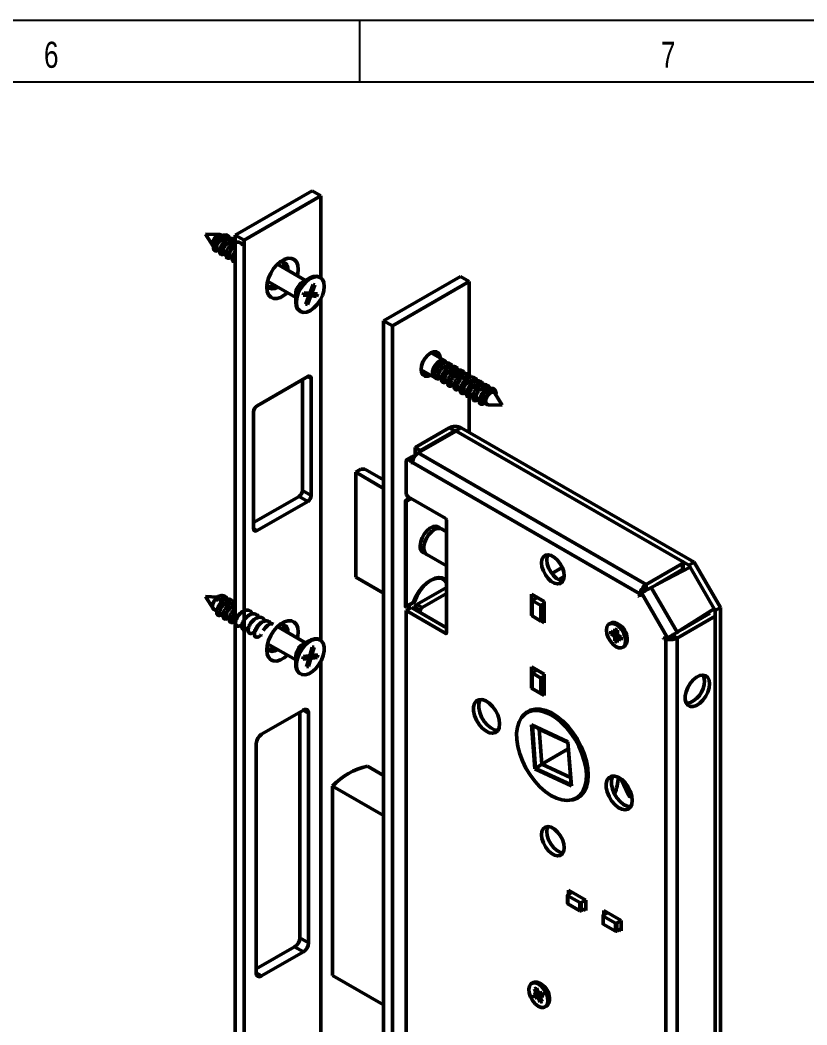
# Model space of a CAD drawing. Header units: millimetres. Extents: x 4 to 420, y 5 to 292.
# Drawn here: x 287.5 to 351.2, y 210.5 to 292 of the extents above; entities that cross this region are included whole.
import ezdxf

# ---------------------------------------------------------------- set-up
doc = ezdxf.new("R2010")
doc.units = ezdxf.units.MM
doc.styles.add('SLDTEXTSTYLE0', font='TXT', dxfattribs={"width": 0.75})

msp = doc.modelspace()

# ---------------------------------------------------------------- linework, layer by layer
at = {"color": 7, "linetype": 'Continuous', "lineweight": 25}
for p, q in [((15, 292), (415, 292)), ((315, 287), (315, 292)), ((20, 287), (410, 287))]:
    msp.add_line(p, q, dxfattribs=at)
at = {"color": 7, "linetype": 'Continuous', "lineweight": 50}
for p, q in [((311.1214, 278.1541), (304.8989, 274.5619)), ((311.8285, 277.7459), (311.1214, 278.1541)), ((311.8285, 277.7459), (305.606, 274.1537)), ((311.8285, 271.0859), (311.8285, 277.7459)), ((303.6364, 274.602), (302.4947, 274.6428)), ((302.4947, 274.6428), (303.101, 273.6745)), ((303.8296, 274.5188), (303.7307, 274.5759)), ((304.3364, 274.2262), (304.2649, 274.2675)), ((304.8349, 273.9384), (304.7741, 273.9735)), ((305.606, 274.1537), (304.8989, 274.5619)), ((304.8989, 274.5619), (304.8989, 196.174)), ((305.606, 274.1537), (305.606, 195.7658)), ((303.4505, 273.4444), (303.6485, 273.3301)), ((303.9594, 273.1506), (304.1527, 273.039)), ((304.4687, 272.8566), (304.6639, 272.7439)), ((310.592, 270.8921), (308.3109, 272.2089)), ((308.8573, 271.8934), (308.8587, 271.9486)), ((309.1402, 271.7302), (309.1415, 271.7854)), ((307.511, 270.8232), (309.792, 269.5064)), ((310.9162, 271.0793), (310.3576, 270.7567)), ((311.2179, 270.5456), (310.99, 269.9543)), ((311.3554, 270.5341), (311.2179, 270.5456)), ((311.7749, 271.1214), (311.7113, 271.1581)), ((316.9197, 267.6225), (323.1422, 271.2147)), ((317.6268, 267.2143), (323.8493, 270.8065)), ((323.1422, 271.2147), (323.8493, 270.8065)), ((323.8493, 270.8065), (323.8493, 263.2084)), ((309.792, 269.777), (309.792, 269.132)), ((310.4837, 269.8914), (310.405, 269.6872)), ((310.8251, 269.6449), (310.476, 269.8712)), ((310.8819, 269.858), (310.4837, 269.8914)), ((311.4762, 269.5973), (310.8938, 269.8785)), ((310.975, 269.9246), (311.1376, 269.8417)), ((311.1274, 269.9427), (311.3554, 270.5341)), ((311.5549, 269.8015), (311.1568, 269.8349)), ((311.3554, 270.5341), (311.2432, 270.5333)), ((311.4762, 269.5973), (311.5549, 269.8015)), ((310.405, 269.6872), (310.8032, 269.6538)), ((310.8325, 269.5459), (310.6046, 268.9546)), ((310.6046, 268.9546), (310.742, 268.943)), ((310.742, 268.943), (310.6509, 269.0747)), ((310.742, 268.943), (310.97, 269.5344)), ((311.0781, 269.6307), (311.4762, 269.5973)), ((311.8285, 241.6905), (311.8285, 269.3824)), ((310.1214, 268.4041), (310.185, 268.3673)), ((316.9197, 189.2345), (316.9197, 267.6225)), ((316.9197, 267.6225), (317.6268, 267.2143)), ((317.6268, 188.8263), (317.6268, 267.2143)), ((321.8451, 264.3958), (320.7605, 265.0219)), ((321.181, 264.7792), (321.2098, 264.928)), ((321.7948, 264.1477), (321.7237, 264.1887)), ((319.9606, 263.6362), (321.0452, 263.0101)), ((320.2665, 263.2941), (320.381, 263.3935)), ((322.309, 263.8508), (322.2361, 263.8929)), ((322.8184, 263.5568), (322.7452, 263.599)), ((323.3208, 263.2667), (323.2543, 263.3051)), ((306.6666, 260.7215), (310.7678, 263.0891)), ((310.3436, 253.8621), (310.3436, 262.8442)), ((311.0507, 253.4539), (311.0507, 262.9258)), ((321.4215, 263.0699), (321.6203, 262.9552)), ((321.9307, 262.776), (322.13, 262.661)), ((322.4398, 262.4821), (322.6355, 262.3691)), ((323.8301, 262.9727), (323.7635, 263.0112)), ((324.345, 262.6755), (324.2726, 262.7173)), ((324.8552, 262.381), (324.7817, 262.4234)), ((322.9489, 262.1882), (323.1401, 262.0778)), ((323.458, 261.8943), (323.6562, 261.7799)), ((323.9671, 261.6004), (324.1666, 261.4852)), ((325.3588, 262.0902), (325.2908, 262.1295)), ((325.8603, 261.8007), (325.7999, 261.8356)), ((326.5363, 260.7638), (325.9301, 261.7321)), ((326.0474, 261.7249), (326.0008, 261.6191)), ((323.8493, 261.4282), (323.8493, 258.5593)), ((324.4762, 261.3065), (324.6727, 261.1931)), ((324.9854, 261.0126), (325.3004, 260.8307)), ((325.3947, 260.8047), (326.5363, 260.7638)), ((306.3838, 260.2316), (306.3838, 250.7598)), ((322.2378, 258.9345), (319.4653, 257.3339)), ((322.8046, 258.6739), (319.7205, 256.8935)), ((322.662, 258.6896), (319.8895, 257.089)), ((322.662, 258.6896), (322.2378, 258.9345)), ((322.7752, 258.6896), (323.1994, 258.9345)), ((341.6691, 247.7823), (322.7752, 258.6896)), ((341.1429, 248.0874), (322.8046, 258.6739)), ((342.0933, 248.0273), (323.1994, 258.9345)), ((319.4653, 257.3339), (319.4653, 256.6551)), ((319.4653, 257.3339), (319.8895, 257.089)), ((338.2002, 246.2253), (319.7205, 256.8935)), ((319.8895, 257.089), (319.8895, 256.9911)), ((318.7588, 256.2729), (318.7588, 253.5783)), ((319.2245, 256.6094), (318.8002, 256.3645)), ((319.3245, 256.5995), (318.9002, 256.3545)), ((319.1265, 256.2239), (318.9002, 256.3545)), ((319.2916, 256.29), (319.2651, 256.2747)), ((319.2651, 256.2747), (319.2651, 255.9806)), ((319.2679, 255.9822), (319.2651, 255.9806)), ((319.2679, 255.979), (319.2651, 255.9806)), ((319.2679, 256.1096), (319.2679, 255.979)), ((337.6866, 245.4767), (319.2679, 256.1096)), ((319.4004, 256.5556), (319.3245, 256.5995)), ((314.6569, 255.3249), (315.0774, 255.5677)), ((314.6569, 255.3249), (316.9197, 254.0187)), ((314.6569, 246.8329), (314.6569, 255.3249)), ((315.397, 255.5838), (315.0774, 255.5677)), ((315.397, 255.5838), (316.9197, 254.7048)), ((311.0507, 253.4539), (310.3436, 253.8621)), ((306.3838, 251.2496), (310.0607, 253.3722)), ((306.6666, 250.5964), (310.7678, 252.964)), ((310.7678, 252.964), (310.0607, 253.3722)), ((318.6874, 244.4572), (318.6874, 252.9819)), ((318.6889, 252.9973), (318.7582, 252.9574)), ((318.744, 253.0798), (319.0417, 253.2517)), ((318.7582, 252.9574), (319.1548, 253.1864)), ((318.7582, 244.4653), (318.7582, 252.9574)), ((318.9002, 253.3333), (321.9549, 251.5699)), ((322.0115, 251.4719), (322.0115, 242.294)), ((320.9352, 250.849), (320.8394, 250.8856)), ((321.1408, 250.7303), (320.9352, 250.849)), ((321.0335, 250.9434), (321.0089, 250.9084)), ((321.0927, 250.8252), (321.1776, 250.9462)), ((321.2358, 250.8525), (321.1347, 250.7555)), ((322.0115, 250.5048), (321.6208, 250.7303)), ((319.8956, 249.2508), (319.9752, 249.1862)), ((319.9666, 249.09), (319.9461, 249.0453)), ((319.9752, 249.1862), (320.1809, 249.0675)), ((320.0193, 248.9253), (320.0814, 249.061)), ((320.1632, 249.0608), (320.1309, 248.9249)), ((320.4209, 248.6518), (322.0115, 247.7336)), ((338.2002, 246.2253), (341.1429, 247.9241)), ((341.1429, 247.4342), (341.1429, 247.9241)), ((341.2015, 247.5158), (341.2015, 248.0058)), ((342.0933, 248.0273), (341.6691, 247.7823)), ((341.753, 247.6369), (341.6691, 247.7823)), ((344.2146, 244.353), (342.0933, 248.0273)), ((331.403, 247.6027), (330.5524, 247.1116)), ((341.7616, 247.6414), (338.6012, 245.9928)), ((339.0663, 246.2354), (341.1429, 247.4342)), ((343.7131, 244.2613), (341.7616, 247.6414)), ((314.6569, 246.8329), (316.9197, 245.5267)), ((321.738, 246.6545), (321.4885, 246.7985)), ((321.8704, 246.5544), (322.0115, 246.473)), ((331.5564, 246.8748), (331.106, 246.6148)), ((322.0115, 245.9842), (319.6067, 244.5959)), ((322.0115, 245.4943), (320.0309, 244.351)), ((329.9311, 244.8587), (328.9128, 245.4465)), ((328.9128, 245.4465), (328.9128, 243.7154)), ((337.6866, 245.4767), (337.6081, 245.3135)), ((337.7172, 245.3765), (337.6081, 245.3135)), ((337.6081, 245.3135), (337.6599, 245.2575)), ((337.7995, 245.5477), (337.6599, 245.2575)), ((337.6866, 245.4767), (337.7576, 245.5177)), ((338.2238, 245.7926), (337.7995, 245.5477)), ((337.8217, 245.5588), (337.7995, 245.5477)), ((338.2459, 245.8037), (337.8217, 245.5588)), ((337.8217, 245.5588), (339.9394, 241.8908)), ((337.8796, 245.8864), (338.1339, 245.7407)), ((338.6012, 245.9928), (340.705, 242.3489)), ((303.4831, 245.212), (302.4947, 245.2473)), ((302.4947, 245.2473), (303.101, 244.2791)), ((303.3317, 245.1167), (303.2989, 245.0299)), ((303.2989, 245.0299), (303.4949, 244.9168)), ((303.4949, 244.9168), (303.3317, 245.1167)), ((304.0925, 244.9715), (304.0222, 245.0121)), ((304.6052, 244.6756), (304.5313, 244.7182)), ((318.6874, 244.5062), (318.7582, 244.4653)), ((318.744, 244.4245), (319.4054, 244.8063)), ((319.3524, 244.8084), (318.7582, 244.4653)), ((319.6067, 244.5959), (320.0309, 244.351)), ((329.3796, 245.1771), (328.9553, 244.9321)), ((328.9553, 244.9321), (329.6624, 244.5239)), ((328.9553, 244.9321), (328.9553, 243.6747)), ((329.3371, 245.2016), (329.3371, 245.1526)), ((329.9311, 244.679), (329.6624, 244.5239)), ((329.6624, 244.5239), (329.6624, 243.2664)), ((329.9311, 243.1276), (329.9311, 244.8587)), ((303.1707, 244.2105), (303.4035, 244.0761)), ((303.7167, 243.8953), (303.916, 243.7802)), ((319.1831, 244.3513), (318.7588, 244.1064)), ((318.7588, 244.1064), (318.7588, 207.3784)), ((321.9549, 242.2613), (318.7588, 244.1064)), ((322.0115, 242.7185), (319.1831, 244.3513)), ((319.4653, 244.3509), (319.8895, 244.106)), ((319.4653, 244.3509), (319.4653, 244.1884)), ((319.8895, 244.106), (319.8895, 243.9435)), ((328.9553, 243.7399), (328.9128, 243.7154)), ((328.9128, 243.7154), (328.9553, 243.6909)), ((328.9553, 243.6747), (329.6624, 243.2664)), ((340.705, 242.3489), (343.7131, 244.2613)), ((343.7915, 243.6632), (340.7074, 241.8828)), ((343.3661, 243.9075), (341.0873, 242.5919)), ((343.7904, 244.1081), (343.7049, 244.2561)), ((344.2146, 244.353), (343.7904, 244.1081)), ((343.7904, 192.5027), (343.7904, 244.1081)), ((343.7915, 192.949), (343.7915, 243.6632)), ((344.2146, 192.7477), (344.2146, 244.353)), ((304.226, 243.6012), (304.424, 243.4869)), ((304.735, 243.3074), (304.8989, 243.2128)), ((329.6624, 243.2664), (329.9311, 243.4216)), ((329.6765, 243.2746), (329.9311, 243.1276)), ((335.3208, 243.101), (335.2077, 243.0357)), ((336.0123, 242.9648), (335.8709, 243.0465)), ((310.592, 241.4966), (308.3109, 242.8134)), ((308.8573, 242.498), (308.8587, 242.5532)), ((309.1402, 242.3347), (309.1415, 242.3899)), ((335.3331, 242.2086), (335.3337, 242.45)), ((335.3331, 242.2086), (335.863, 242.3104)), ((335.5904, 242.0592), (335.3331, 242.2086)), ((335.3337, 242.45), (335.591, 242.3006)), ((335.6518, 241.6545), (336.0047, 242.0605)), ((335.6534, 242.3363), (335.6541, 242.633)), ((335.6541, 242.633), (335.8634, 242.5116)), ((335.8634, 242.5116), (335.8627, 242.2148)), ((335.9248, 242.1068), (336.1822, 241.9575)), ((339.9394, 241.8908), (340.3636, 242.1357)), ((340.2433, 241.7746), (340.2541, 242.1209)), ((340.3877, 242.1594), (340.39, 242.1608)), ((307.511, 241.4277), (309.792, 240.1109)), ((310.9162, 241.6838), (310.3576, 241.3613)), ((311.7749, 241.7259), (311.7113, 241.7626)), ((335.6518, 241.6545), (335.6525, 241.9513)), ((335.8611, 241.533), (335.6518, 241.6545)), ((335.8618, 241.8298), (335.8611, 241.533)), ((336.1816, 241.7161), (335.9243, 241.8655)), ((336.1822, 241.9575), (336.1816, 241.7161)), ((336.6486, 241.6993), (336.6486, 241.8626)), ((339.9174, 241.8762), (339.5983, 241.9002)), ((339.6209, 241.8273), (339.5983, 241.9002)), ((339.7301, 241.8903), (339.6209, 241.8273)), ((339.8023, 241.8137), (339.6209, 241.8273)), ((339.8712, 241.8534), (339.8023, 241.8137)), ((339.8023, 241.8137), (339.8023, 191.2366)), ((339.9174, 241.8762), (339.9394, 241.8908)), ((340.7074, 241.8828), (340.7074, 191.1685)), ((310.8615, 240.4325), (310.4345, 240.3798)), ((310.8326, 240.2227), (310.5648, 240.3959)), ((311.1321, 241.1334), (310.9642, 240.5435)), ((311.0644, 240.507), (310.9674, 240.5468)), ((310.9679, 240.5563), (311.1285, 240.4742)), ((311.1116, 240.5616), (311.2795, 241.1516)), ((311.2795, 241.1516), (311.1321, 241.1334)), ((311.5834, 240.5216), (311.1564, 240.4689)), ((311.5254, 240.3179), (311.1571, 240.469)), ((311.5254, 240.3179), (311.5834, 240.5216)), ((336.3076, 241.1304), (336.4207, 241.1957)), ((309.792, 240.3815), (309.792, 239.7366)), ((310.4345, 240.3798), (310.3766, 240.1762)), ((310.3766, 240.1762), (310.8036, 240.2288)), ((310.8483, 240.1361), (310.6805, 239.5461)), ((310.8279, 239.5643), (310.7247, 239.7016)), ((310.8279, 239.5643), (310.9957, 240.1543)), ((311.0984, 240.2652), (311.5254, 240.3179)), ((311.8285, 202.4965), (311.8285, 239.987)), ((310.1214, 239.0086), (310.185, 238.9718)), ((310.6805, 239.5461), (310.8279, 239.5643)), ((329.9311, 238.9551), (328.9128, 239.5429)), ((328.9128, 239.5429), (328.9128, 237.8118)), ((329.3584, 239.2857), (328.9553, 239.053)), ((328.9553, 239.053), (329.6624, 238.6448)), ((328.9553, 239.053), (328.9553, 237.7956)), ((329.3371, 239.298), (329.3371, 239.2735)), ((329.9311, 238.7999), (329.6624, 238.6448)), ((329.9311, 237.224), (329.9311, 238.9551)), ((329.6624, 238.6448), (329.6624, 237.3874)), ((328.9553, 237.8363), (328.9128, 237.8118)), ((328.9128, 237.8118), (329.9311, 237.224)), ((328.9553, 237.7956), (329.6624, 237.3874)), ((329.6624, 237.3874), (329.9311, 237.5425)), ((307.0202, 234.0778), (310.4143, 236.0372)), ((310.1315, 235.8739), (310.1315, 217.5832)), ((310.8386, 235.7922), (310.8386, 217.175)), ((328.9861, 236.0959), (328.5252, 235.8299)), ((328.8316, 236.0504), (328.7149, 235.9394)), ((328.8444, 236.0142), (328.8971, 236.072)), ((328.9138, 234.8387), (331.8611, 233.455)), ((329.189, 231.2764), (328.9138, 234.8387)), ((331.8416, 233.4351), (328.9739, 234.7814)), ((329.5301, 234.4902), (328.9739, 234.7814)), ((328.9739, 234.7814), (329.2416, 231.3154)), ((331.8439, 233.4039), (329.5301, 234.4902)), ((329.5301, 234.4902), (329.7483, 231.6651)), ((306.5959, 233.3429), (306.5959, 214.7258)), ((331.8415, 233.4354), (332.1095, 229.9652)), ((331.8611, 233.455), (332.1363, 229.8927)), ((331.8831, 232.8975), (329.7483, 231.6651)), ((315.6067, 231.5046), (316.9197, 230.7466)), ((329.7483, 231.6651), (329.2416, 231.3154)), ((329.7483, 231.6651), (332.0622, 230.5788)), ((332.1363, 229.8927), (329.189, 231.2764)), ((316.9197, 227.481), (312.7783, 229.8718)), ((312.7783, 229.8718), (312.7783, 214.5208)), ((336.7886, 229.1189), (336.1841, 230.438)), ((332.5249, 228.9015), (332.9858, 229.1676)), ((332.7146, 229.011), (332.869, 229.0566)), ((332.9205, 229.1024), (332.8441, 229.0858)), ((337.0582, 228.9279), (336.8594, 229.0373)), ((331.831, 221.0241), (331.831, 220.3709)), ((331.8544, 221.0568), (332.2151, 221.265)), ((332.8302, 220.4281), (331.8544, 220.9914)), ((331.8544, 220.9914), (331.8544, 220.3382)), ((333.3054, 220.6355), (331.8912, 221.4519)), ((331.8912, 221.4519), (331.8912, 221.078)), ((332.8302, 219.7749), (331.8544, 220.3382)), ((332.8302, 220.4281), (332.8302, 219.7749)), ((333.304, 220.6363), (332.9434, 220.4281)), ((332.9434, 220.4281), (332.9434, 219.7749)), ((333.3054, 219.8026), (333.3054, 220.6355)), ((333.3054, 219.9839), (332.9434, 219.7749)), ((333.1484, 219.8933), (333.3054, 219.8026)), ((334.7018, 219.3668), (334.7018, 218.7136)), ((334.7253, 219.3995), (335.0859, 219.6076)), ((335.7011, 218.7708), (334.7253, 219.3341)), ((334.7253, 219.3341), (334.7253, 218.6809)), ((336.1762, 218.9782), (334.762, 219.7946)), ((334.762, 219.7946), (334.762, 219.4207)), ((335.7011, 218.1176), (334.7253, 218.6809)), ((335.7011, 218.7708), (335.7011, 218.1176)), ((336.1748, 218.979), (335.8142, 218.7708)), ((335.8142, 218.7708), (335.8142, 218.1176)), ((336.1762, 218.1453), (336.1762, 218.9782)), ((310.8386, 217.175), (310.1315, 217.5832)), ((336.1762, 218.3266), (335.8142, 218.1176)), ((336.0193, 218.236), (336.1762, 218.1453)), ((306.5959, 215.0523), (309.7072, 216.8484)), ((310.4143, 216.4402), (309.7072, 216.8484)), ((307.0202, 214.4808), (310.4143, 216.4402)), ((316.9197, 212.13), (312.7783, 214.5208)), ((329.0276, 213.9417), (328.9144, 213.8764)), ((329.141, 213.9845), (329.0276, 213.9417)), ((329.7191, 213.8056), (329.5777, 213.8872)), ((329.0545, 212.9855), (329.2675, 213.0293)), ((329.172, 212.7176), (329.0545, 212.9855)), ((329.1397, 213.4489), (329.3129, 213.4846)), ((329.2841, 213.1196), (329.1397, 213.4489)), ((329.1397, 213.4489), (329.3326, 213.4398)), ((329.172, 212.7176), (329.8071, 213.0153)), ((329.385, 212.7614), (329.172, 212.7176)), ((329.3129, 213.4846), (329.4573, 213.1552)), ((329.6159, 212.363), (329.4715, 212.6923)), ((329.5438, 213.0861), (329.7568, 213.1299)), ((329.6447, 212.728), (329.7891, 212.3987)), ((329.8743, 212.8621), (329.6613, 212.8183)), ((329.7568, 213.1299), (329.8743, 212.8621)), ((330.3553, 212.5401), (330.3553, 212.7034)), ((329.6159, 212.363), (329.7244, 212.5462)), ((329.7891, 212.3987), (329.6159, 212.363)), ((330.0143, 211.9711), (330.1275, 212.0364))]:
    msp.add_line(p, q, dxfattribs=at)
at = {"color": 8, "linetype": 'Continuous', "lineweight": 50}
for p, q in [((311.0507, 262.9258), (310.7678, 263.0891)), ((322.662, 258.5916), (322.662, 258.6896)), ((322.7752, 258.6569), (322.7752, 258.6896)), ((319.3009, 256.3246), (319.1265, 256.2239)), ((306.6666, 250.5964), (306.3838, 250.7597)), ((322.0115, 246.3792), (322.002, 246.3847)), ((338.2002, 245.8173), (338.2002, 246.2253)), ((319.4054, 244.8063), (319.3608, 244.832)), ((319.4566, 244.8736), (319.3906, 244.9117)), ((318.744, 244.4245), (318.6874, 244.4572)), ((322.0115, 242.294), (321.9549, 242.2613)), ((340.3522, 242.0878), (340.7074, 241.8828)), ((310.8596, 240.4182), (311.0984, 240.2652)), ((310.8386, 235.7922), (310.4142, 236.0371)), ((329.2416, 231.3154), (332.1092, 229.9691)), ((336.7886, 229.1189), (336.9909, 229.2357)), ((336.8594, 229.0373), (337.0197, 229.1298)), ((307.0202, 214.4808), (306.5959, 214.7257))]:
    msp.add_line(p, q, dxfattribs=at)
at = {"color": 7, "linetype": 'Continuous', "lineweight": 50, "flags": 128}
for points in [[(303.7307, 274.5759), (303.6533, 274.6007), (303.5076, 274.5763), (303.3533, 274.478), (303.2139, 274.3207), (303.1104, 274.1284), (303.0588, 273.9305), (303.0668, 273.7569), (303.101, 273.6745)], [(304.4787, 274.2739), (304.3789, 274.4584), (304.1887, 274.572), (303.9503, 274.5711), (303.6947, 274.4602), (303.4546, 274.2581), (303.267, 274.0019), (303.1531, 273.7324), (303.1263, 273.4952), (303.1863, 273.3319), (303.3185, 273.2694), (303.4968, 273.3214), (303.6879, 273.4813), (303.6879, 273.4813)], [(309.99, 271.7854), (309.953, 272.1157), (309.8442, 272.3842), (309.6699, 272.5752), (309.4403, 272.6776), (309.1686, 272.6854), (308.8707, 272.5982), (308.5638, 272.4211), (308.2659, 272.1643), (307.9942, 271.8428), (307.7645, 271.4752), (307.5902, 271.083), (307.4814, 270.6889), (307.4444, 270.3158), (307.4814, 269.9854), (307.5902, 269.7169), (307.7645, 269.526), (307.9942, 269.4236), (308.2659, 269.4158), (308.5638, 269.503), (308.8707, 269.6801), (309.1236, 269.8923)], [(308.8587, 271.9486), (308.821, 272.2157), (308.7346, 272.3871)], [(309.9235, 271.278), (309.953, 271.4123), (309.99, 271.7854)], [(307.4661, 270.5982), (307.5285, 270.429), (307.671, 270.27), (307.8687, 270.202), (308.1042, 270.2312), (308.3403, 270.3445)], [(311.7113, 271.1581), (311.7085, 271.1597), (311.475, 271.2303), (311.2035, 271.2021), (310.9123, 271.0771), (310.6215, 270.8637), (310.3507, 270.5766), (310.1185, 270.2353), (309.9407, 269.863), (309.8293, 269.4851), (309.792, 269.1274), (309.8314, 268.8143), (309.9447, 268.567), (310.1214, 268.4041)], [(311.9556, 269.6624), (312.067, 270.0403), (312.1043, 270.398), (312.0649, 270.7111), (311.9516, 270.9584), (311.7721, 271.1229), (311.5387, 271.1935), (311.2671, 271.1653), (310.976, 271.0403), (310.6851, 270.827), (310.4144, 270.5399), (310.1822, 270.1985), (310.0043, 269.8262), (309.893, 269.4484), (309.8557, 269.0907), (309.895, 268.7775), (310.0083, 268.5303), (310.1878, 268.3657), (310.4213, 268.2952), (310.6929, 268.3233), (310.984, 268.4484), (311.2748, 268.6617), (311.5456, 268.9488), (311.7778, 269.2901), (311.9556, 269.6624)], [(311.1568, 269.8349), (311.1423, 269.8388), (311.1306, 269.8477), (311.1197, 269.8688), (311.1171, 269.8986), (311.1204, 269.92), (311.1274, 269.9427)], [(310.8032, 269.6538), (310.8177, 269.6499), (310.8294, 269.641), (310.8403, 269.6198), (310.8428, 269.5901), (310.8396, 269.5686), (310.8325, 269.5459)], [(320.7381, 265.0093), (320.4977, 264.8266), (320.2809, 264.5738), (320.1088, 264.2758), (319.9983, 263.9616), (319.9602, 263.6621), (319.9983, 263.4065), (320.1088, 263.2199), (320.2809, 263.1205), (320.4977, 263.1181), (320.7156, 263.2003)], [(321.5155, 264.586), (321.4778, 264.8157), (321.3673, 265.0023), (321.1952, 265.1017), (320.9784, 265.1041), (320.7381, 265.0093)], [(321.1281, 265.1134), (321.195, 264.979), (321.2327, 264.7493)], [(321.1481, 262.9755), (321.091, 262.9891), (320.9556, 263.0931), (320.8863, 263.2794), (320.8924, 263.5229), (320.9733, 263.7908), (321.1179, 264.0467), (321.3066, 264.2563), (321.5141, 264.3911), (321.7123, 264.4329), (321.8744, 264.3762), (321.9785, 264.2285), (321.9894, 264.1953)], [(321.1025, 263.276), (321.061, 263.3703), (321.0559, 263.5623), (321.1216, 263.7798), (321.2461, 263.9833), (321.4068, 264.1359), (321.5744, 264.2098), (321.7186, 264.1915)], [(320.4328, 263.3636), (320.2149, 263.2814), (320.0652, 263.2721)], [(325.1008, 260.9459), (324.967, 260.8586), (324.8008, 260.8464), (324.6915, 260.9462), (324.6603, 261.1387), (324.7183, 261.3927), (324.8594, 261.6621), (325.0685, 261.9045), (325.3182, 262.0783), (325.5711, 262.1526), (325.7971, 262.1131), (325.9627, 261.9634), (326.0474, 261.7249), (326.0474, 261.7249)], [(325.3947, 260.8047), (325.3118, 260.8246), (325.2209, 260.9164), (325.1847, 261.0689), (325.2087, 261.2591), (325.2893, 261.4578), (325.4142, 261.6349), (325.5644, 261.7634), (325.7171, 261.8238), (325.8489, 261.8068), (325.9301, 261.7321)], [(319.2651, 256.2747), (319.2583, 256.2519), (319.2476, 256.233), (319.2333, 256.2186), (319.216, 256.2091), (319.196, 256.2049), (319.174, 256.206), (319.1506, 256.2124), (319.1265, 256.2239)], [(321.4625, 250.7827), (321.3601, 250.8799), (321.1623, 250.9478), (320.9269, 250.9186), (320.6746, 250.7948), (320.4281, 250.5875), (320.209, 250.315), (320.037, 250.0016), (319.9272, 249.675), (319.8895, 249.3645)], [(321.6208, 250.7303), (321.5464, 250.7637), (321.3266, 250.7816), (321.0797, 250.7025), (320.8276, 250.5336), (320.5927, 250.2898), (320.3958, 249.9928), (320.2544, 249.6689), (320.1812, 249.3471), (320.1825, 249.0558), (320.2584, 248.821), (320.402, 248.6634), (320.4209, 248.6518)], [(321.1347, 250.7555), (321.1416, 250.7407), (321.1479, 250.7262)], [(320.1879, 249.0634), (320.1796, 249.0624), (320.1632, 249.0608)], [(331.5574, 246.9247), (331.5202, 247.2452), (331.4115, 247.5828), (331.2402, 247.9101), (331.0201, 248.2005), (330.769, 248.4305), (330.5074, 248.5816), (330.2563, 248.6414), (330.0362, 248.6051), (329.8649, 248.4757), (329.7562, 248.2636), (329.719, 247.986), (329.7562, 247.6655), (329.8649, 247.3279), (330.0362, 247.0006), (330.2563, 246.7102), (330.5074, 246.4802), (330.769, 246.3291), (331.0201, 246.2693), (331.2402, 246.3056), (331.4115, 246.435), (331.5202, 246.6471), (331.5574, 246.9247)], [(330.236, 248.642), (330.1805, 248.5085), (330.1432, 248.2309), (330.1805, 247.9104), (330.2891, 247.5728), (330.4605, 247.2456), (330.6806, 246.9551), (330.9316, 246.7251), (331.1933, 246.5741), (331.4443, 246.5143), (331.4647, 246.5136)], [(322.0115, 246.5587), (321.9362, 246.6292), (321.6911, 246.7618), (321.4001, 246.7995), (321.0772, 246.7407), (320.7381, 246.5882), (320.3989, 246.3491), (320.076, 246.0352), (319.7851, 245.6614), (319.5399, 245.2458), (319.3524, 244.8084)], [(322.0195, 246.3531), (321.8298, 246.5907), (321.5712, 246.723), (321.26, 246.7415), (320.9158, 246.6451), (320.5603, 246.44), (320.2161, 246.1389), (319.9049, 245.761), (319.6463, 245.3302), (319.4566, 244.8736)], [(303.2987, 245.03), (303.1704, 244.8566), (303.0847, 244.6587), (303.0547, 244.4663), (303.085, 244.3089), (303.1707, 244.2105)], [(307.9858, 243.0011), (307.926, 243.0266), (307.7397, 243.0257), (307.5327, 242.9279), (307.3328, 242.7464), (307.1671, 242.5057)], [(309.99, 242.3899), (309.953, 242.7203), (309.8442, 242.9888), (309.6699, 243.1797), (309.4403, 243.2821), (309.1686, 243.2899), (308.8707, 243.2027), (308.5638, 243.0256), (308.2659, 242.7688), (307.9942, 242.4473), (307.7645, 242.0798), (307.5902, 241.6876), (307.4814, 241.2934), (307.4444, 240.9204), (307.4814, 240.59), (307.5902, 240.3215), (307.7645, 240.1305), (307.9942, 240.0281), (308.2659, 240.0203), (308.5638, 240.1075), (308.8707, 240.2846), (309.1236, 240.4968)], [(308.8587, 242.5532), (308.821, 242.8202), (308.7346, 242.9917)], [(335.7555, 241.1861), (335.996, 241.0905), (336.2131, 241.092), (336.3857, 241.1906), (336.4967, 241.3765), (336.5355, 241.6316), (336.498, 241.9309), (336.3881, 242.245), (336.2165, 242.5434), (336, 242.7966), (335.7597, 242.98), (335.5193, 243.0756), (335.3022, 243.0741), (335.1296, 242.9755), (335.0185, 242.7896), (334.9798, 242.5345), (335.0172, 242.2352), (335.1271, 241.921), (335.2988, 241.6227), (335.5153, 241.3695), (335.7555, 241.1861)], [(336.4207, 241.1957), (336.4988, 241.2559), (336.6099, 241.4418), (336.6486, 241.6969), (336.6112, 241.9962), (336.5013, 242.3104), (336.3297, 242.6087), (336.1131, 242.8619), (335.8729, 243.0453), (335.6324, 243.1409), (335.4153, 243.1394), (335.3208, 243.101)], [(309.9235, 241.8825), (309.953, 242.0168), (309.99, 242.3899)], [(309.9336, 240.2198), (309.8628, 239.85), (309.8681, 239.5142), (309.9492, 239.2353), (310.1006, 239.0323), (310.3119, 238.919), (310.5687, 238.9031), (310.8535, 238.9858), (311.1469, 239.1613), (311.429, 239.4178), (311.6805, 239.7378), (311.8842, 240.0993), (312.0263, 240.4779), (312.0971, 240.8477), (312.0918, 241.1835), (312.0107, 241.4624), (311.8594, 241.6655), (311.6481, 241.7788), (311.3913, 241.7946), (311.1065, 241.7119), (310.813, 241.5364), (310.5309, 241.2799), (310.2795, 240.96), (310.0757, 240.5984), (309.9336, 240.2198)], [(311.7113, 241.7626), (311.5845, 241.8155), (311.3277, 241.8313), (311.0428, 241.7487), (310.7494, 241.5731), (310.4673, 241.3166), (310.2158, 240.9967), (310.0121, 240.6351), (309.87, 240.2565)], [(307.4661, 241.2028), (307.5285, 241.0336), (307.671, 240.8745), (307.8687, 240.8065), (308.1042, 240.8358), (308.3403, 240.949)], [(309.8313, 240.6431), (309.792, 240.3848), (309.792, 240.3815)], [(311.1564, 240.4689), (311.1405, 240.4694), (311.127, 240.4752), (311.1127, 240.4923), (311.1063, 240.519), (311.107, 240.5393), (311.1116, 240.5616)], [(309.87, 240.2565), (309.7992, 239.8867), (309.8045, 239.551), (309.8856, 239.272), (310.0369, 239.069), (310.1214, 239.0086)], [(310.8036, 240.2288), (310.8195, 240.2283), (310.833, 240.2226), (310.8473, 240.2055), (310.8537, 240.1787), (310.853, 240.1584), (310.8483, 240.1361)], [(343.3389, 238.176), (343.3022, 238.4633), (343.1947, 238.6868), (343.0246, 238.8301), (342.8044, 238.8824), (342.5503, 238.8401), (342.2814, 238.706), (342.0174, 238.4903), (341.778, 238.2089), (341.581, 237.8827), (341.4409, 237.5358), (341.3682, 237.194), (341.3682, 236.8827), (341.4409, 236.6249), (341.581, 236.4398), (341.778, 236.341), (342.0174, 236.336), (342.2814, 236.425), (342.5503, 236.6016), (342.8044, 236.8525), (343.0246, 237.1591), (343.1947, 237.4989), (343.3022, 237.8464), (343.3389, 238.176)], [(342.9146, 238.4209), (342.8779, 238.7082), (342.8038, 238.8825)], [(326.3248, 234.921), (326.2855, 235.2742), (326.1704, 235.6466), (325.9881, 236.0106), (325.7522, 236.3391), (325.48, 236.608), (325.1918, 236.7971), (324.909, 236.8925), (324.6525, 236.8871), (324.4414, 236.7813), (324.2913, 236.5829), (324.2134, 236.3067), (324.2134, 235.9732), (324.2913, 235.607), (324.4414, 235.2354), (324.6525, 234.8858), (324.909, 234.5843), (325.1918, 234.3532), (325.48, 234.2096), (325.7522, 234.1642), (325.9881, 234.2203), (326.1704, 234.3738), (326.2855, 234.6133), (326.3248, 234.921)], [(324.757, 236.9019), (324.7156, 236.8279), (324.6377, 236.5517), (324.6377, 236.2181), (324.7156, 235.8519), (324.8657, 235.4803), (325.0768, 235.1307), (325.3332, 234.8292), (325.6161, 234.5981), (325.9042, 234.4545), (326.1764, 234.4091), (326.1956, 234.4098)], [(333.3527, 230.8093), (333.3055, 231.3594), (333.1863, 231.9355), (332.9982, 232.5227), (332.7461, 233.1059), (332.4364, 233.6699), (332.0772, 234.2001), (331.6778, 234.6828), (331.2485, 235.1055), (330.8005, 235.4573), (330.3454, 235.729), (329.8949, 235.9135), (329.4608, 236.0062), (329.0542, 236.0046), (328.6857, 235.9087), (328.3649, 235.7211), (328.1, 235.4466), (327.8979, 235.0923), (327.7638, 234.6674), (327.7013, 234.1828), (327.7119, 233.6512), (327.7953, 233.0863), (327.9495, 232.5027), (328.1703, 231.9156), (328.4522, 231.3402), (328.7877, 230.7913), (329.1682, 230.2831), (329.5839, 229.829), (330.0239, 229.4405), (330.477, 229.1278), (330.9312, 228.8989), (331.375, 228.7598), (331.7967, 228.7141), (332.1855, 228.763), (332.5313, 228.9052), (332.8252, 229.1371), (333.0594, 229.4525), (333.228, 229.8434), (333.3267, 230.2996), (333.3527, 230.8093)], [(333.509, 230.7737), (333.4719, 231.3269), (333.3613, 231.9088), (333.1802, 232.5042), (332.9333, 233.0976), (332.6269, 233.6738), (332.269, 234.2179), (331.8689, 234.7156), (331.4369, 235.1542), (330.9842, 235.5222), (330.5226, 235.8102), (330.0639, 236.0107), (329.6202, 236.1184), (329.2028, 236.1307), (328.8225, 236.0471), (328.4893, 235.8699), (328.2118, 235.6036), (328.1053, 235.4537)], [(331.9892, 228.726), (332.269, 228.7612), (332.6269, 228.892), (332.9333, 229.1145), (333.1802, 229.4229), (333.3613, 229.8092), (333.4719, 230.2634), (333.509, 230.7737)], [(337.0729, 228.7163), (337.0335, 229.0695), (336.9184, 229.4419), (336.7362, 229.8059), (336.5002, 230.1344), (336.228, 230.4033), (335.9398, 230.5924), (335.657, 230.6878), (335.4005, 230.6824), (335.1894, 230.5766), (335.0394, 230.3782), (334.9614, 230.102), (334.9614, 229.7685), (335.0394, 229.4023), (335.1894, 229.0307), (335.4005, 228.6811), (335.657, 228.3796), (335.9398, 228.1485), (336.228, 228.0049), (336.5002, 227.9595), (336.7362, 228.0156), (336.9184, 228.1691), (337.0335, 228.4086), (337.0729, 228.7163)], [(335.505, 230.6972), (335.4636, 230.6232), (335.3857, 230.347), (335.3857, 230.0134), (335.4636, 229.6472), (335.6137, 229.2756), (335.8248, 228.926), (336.0813, 228.6245), (336.3641, 228.3934), (336.6523, 228.2498), (336.9244, 228.2044), (336.9437, 228.2051)], [(331.5574, 224.8781), (331.5202, 225.1986), (331.4115, 225.5362), (331.2402, 225.8635), (331.0201, 226.1539), (330.769, 226.3839), (330.5074, 226.535), (330.2563, 226.5948), (330.0362, 226.5585), (329.8649, 226.4291), (329.7562, 226.217), (329.719, 225.9394), (329.7562, 225.6189), (329.8649, 225.2813), (330.0362, 224.954), (330.2563, 224.6636), (330.5074, 224.4336), (330.769, 224.2825), (331.0201, 224.2227), (331.2402, 224.259), (331.4115, 224.3884), (331.5202, 224.6005), (331.5574, 224.8781)], [(330.236, 226.5954), (330.1805, 226.4619), (330.1432, 226.1843), (330.1805, 225.8638), (330.2891, 225.5262), (330.4605, 225.199), (330.6806, 224.9085), (330.9316, 224.6785), (331.1933, 224.5275), (331.4443, 224.4677), (331.4647, 224.467)], [(329.0279, 213.9192), (328.8503, 213.8295), (328.7328, 213.6512), (328.687, 213.4017), (328.7172, 213.1054), (328.8206, 212.7913), (328.987, 212.4902), (329.2001, 212.2316), (329.4391, 212.0406), (329.6806, 211.9362), (329.9009, 211.9284), (330.0785, 212.018), (330.1959, 212.1963), (330.2418, 212.4458), (330.2116, 212.7421), (330.1082, 213.0562), (329.9418, 213.3573), (329.7286, 213.616), (329.4896, 213.8069), (329.2482, 213.9114), (329.0279, 213.9192)], [(330.1275, 212.0364), (330.1916, 212.0833), (330.3091, 212.2616), (330.3549, 212.5112), (330.3247, 212.8075), (330.2213, 213.1215), (330.0549, 213.4226), (329.8418, 213.6813), (329.6028, 213.8722), (329.3613, 213.9767), (329.141, 213.9845)]]:
    msp.add_lwpolyline(points, dxfattribs=at)
at = {"color": 7, "linetype": 'Continuous', "lineweight": 50}
for centre, radius, start, end in [((308.6425, 271.8783), 0.5076, 349.454443, 108.275753), ((310.9989, 269.7334), 1.2077, 122.0744, 177.931046), ((307.6305, 271.0718), 0.7074, 264.968247, 307.118157), ((310.8628, 269.9882), 0.1317, 278.354278, 345.054832), ((311.0972, 269.5005), 0.1317, 98.352271, 165.056838), ((310.8783, 262.9538), 0.1747, 350.785991, 129.203061), ((306.9979, 260.2037), 0.6147, 122.6056, 177.394462), ((322.7186, 258.0065), 1.0452, 62.609696, 117.390324), ((322.7186, 258.5804), 0.123, 62.610151, 117.389904), ((320.2505, 256.0649), 0.9836, 122.605564, 177.394455), ((318.845, 256.2869), 0.0873, 50.7958, 189.214212), ((319.2659, 256.5177), 0.1006, 54.381585, 114.306665), ((309.7295, 253.8901), 0.6147, 302.605432, 357.394541), ((310.4366, 253.4819), 0.6147, 302.605432, 357.394541), ((319.0658, 253.5923), 0.3074, 182.605622, 237.394378), ((318.8103, 252.9763), 0.1229, 122.605737, 177.394262), ((321.8887, 251.4663), 0.1229, 2.604381, 57.395619), ((306.5562, 250.7318), 0.1747, 170.78598, 309.20336), ((320.789, 250.6035), 0.376, 36.130348, 54.200417), ((320.4033, 249.2734), 0.5218, 169.949998, 258.180009), ((320.1157, 249.4389), 0.3795, 246.864038, 264.823126), ((341.112, 248.0058), 0.0873, 290.783066, 69.21677), ((341.1014, 247.5258), 0.1006, 294.374097, 354.305126), ((338.6893, 245.4415), 0.9239, 121.961165, 151.212716), ((319.3381, 244.9107), 0.1242, 302.790041, 342.60354), ((319.7723, 244.337), 0.3074, 122.605487, 177.394513), ((318.7219, 244.4516), 0.0349, 170.785418, 309.20383), ((320.1966, 244.0921), 0.3074, 122.605487, 177.394513), ((308.6425, 242.4828), 0.5076, 349.454797, 108.275369), ((335.2903, 241.8133), 1.3592, 2.080557, 57.914102), ((321.977, 242.2884), 0.0349, 230.796642, 9.214109), ((336.0321, 242.2415), 0.4778, 202.422116, 217.398757), ((335.6662, 242.2415), 0.0956, 97.644213, 141.830055), ((335.4832, 241.9246), 0.4778, 22.422147, 37.399006), ((311.0089, 240.3319), 1.218, 122.32065, 165.197029), ((335.8491, 241.9246), 0.0956, 277.644213, 321.830055), ((340.2716, 242.7028), 0.9286, 268.252418, 297.985103), ((307.6305, 241.6764), 0.7075, 264.971424, 307.115111), ((310.8194, 240.5745), 0.1481, 286.526272, 347.897844), ((311.1405, 240.1232), 0.1481, 106.525355, 167.898761), ((341.0603, 238.3805), 1.8548, 282.75394, 1.248562), ((310.5799, 235.8341), 0.262, 350.785884, 129.203403), ((307.517, 233.301), 0.9221, 122.605437, 177.394543), ((316.859, 226.0692), 5.5778, 102.974253, 137.02037), ((332.18, 230.7132), 3.7577, 336.831131, 358.188005), ((336.9529, 229.19), 0.1791, 203.386189, 238.524366), ((331.8668, 221.0241), 0.0349, 110.783428, 249.216572), ((331.871, 220.3749), 0.0402, 185.695634, 245.624791), ((332.8868, 220.5373), 0.123, 242.609737, 297.390109), ((332.8868, 219.8841), 0.123, 242.609737, 297.390109), ((334.7377, 219.3668), 0.0349, 110.783914, 249.216548), ((334.7419, 218.7176), 0.0402, 185.695104, 245.625321), ((335.7576, 218.88), 0.123, 242.609859, 297.389833), ((309.2103, 217.6251), 0.9221, 302.605416, 357.394653), ((335.7576, 218.2268), 0.123, 242.609859, 297.389833), ((309.9174, 217.2169), 0.9221, 302.605416, 357.394653), ((306.8546, 214.6838), 0.262, 170.785711, 309.203353), ((328.9971, 212.654), 1.3592, 2.080346, 57.914318), ((329.4602, 213.0406), 0.193, 155.830182, 183.344956), ((329.6351, 212.9858), 0.336, 221.900088, 240.862293), ((329.2937, 212.8618), 0.336, 41.899255, 60.863137), ((329.4686, 212.807), 0.193, 335.829541, 3.345322)]:
    msp.add_arc(centre, radius, start, end, dxfattribs=at)
for centre, major_axis, ratio, start_param, end_param in [((317.9453, 256.5291), (2.8571, 0.2376), 0.6252699, 4.188744, 4.2937766), ((328.9704, 234.8714), (-0.0642, 0.0929), 0.5773235, 1.5240093, 2.3094074), ((331.9177, 233.4876), (0.0761, 0.0526), 0.080392, 2.3518075, 3.1372056), ((329.2455, 231.309), (0.0761, 0.0526), 0.080392, 1.5664093, 2.3518075), ((332.1929, 229.9253), (-0.0642, 0.0929), 0.5773235, 0.7386111, 1.5240093)]:
    msp.add_ellipse(centre, major_axis=major_axis, ratio=ratio, start_param=start_param, end_param=end_param, dxfattribs=at)
for points, knots in [([(303.4542, 273.4516), (303.4461, 273.4534), (303.409, 273.4621), (303.3953, 273.5143), (303.3868, 273.5963), (303.3954, 273.671), (303.4257, 273.7629), (303.4507, 273.8208), (303.4954, 273.9084), (303.5652, 274.0084), (303.6646, 274.1135), (303.775, 274.2061), (303.8773, 274.2617), (303.9973, 274.3033), (304.0884, 274.3173), (304.1761, 274.3036), (304.2265, 274.2874), (304.2499, 274.2753), (304.2648, 274.2675)], [0, 0, 0, 0, 0.0333483, 0.1535571, 0.1604882, 0.275045, 0.3350574, 0.3574752, 0.3958193, 0.5166585, 0.5613041, 0.6380602, 0.7582302, 0.7644843, 0.8797049, 0.9396899, 0.9613636, 1, 1, 1, 1]), ([(304.8989, 274.141), (304.8525, 274.1873), (304.7526, 274.287), (304.5233, 274.3054), (304.2633, 274.2192), (304.011, 274.0311), (303.8037, 273.7762), (303.6668, 273.4983), (303.6187, 273.2425), (303.6608, 273.0525), (303.7812, 272.96), (303.9554, 272.9894), (304.1077, 273.0782), (304.1804, 273.1763), (304.1946, 273.1954)], [0, 0, 0, 0, 0.0778828, 0.1675772, 0.2578123, 0.3480138, 0.4377133, 0.5281766, 0.6181097, 0.7079136, 0.7984354, 0.8881961, 0.9782022, 1, 1, 1, 1]), ([(303.9637, 273.1573), (303.9451, 273.168), (303.9244, 273.1799), (303.9015, 273.2351), (303.8915, 273.3176), (303.918, 273.4248), (303.9477, 273.4989), (303.9736, 273.5571), (304.0415, 273.6733), (304.17, 273.8253), (304.287, 273.9103), (304.3467, 273.9435), (304.3477, 273.9441), (304.3516, 273.9462), (304.4104, 273.9779), (304.5307, 274.0194), (304.6771, 274.0253), (304.7452, 273.9805), (304.7691, 273.9648)], [0, 0, 0, 0, 0.0891593, 0.0992131, 0.2097632, 0.3304045, 0.3346175, 0.3661621, 0.4521314, 0.5723391, 0.693717, 0.6937936, 0.6943564, 0.6958836, 0.7016011, 0.8143584, 0.9349174, 1, 1, 1, 1]), ([(305.4916, 273.6802), (305.4832, 273.7148), (305.4539, 273.8359), (305.3139, 273.959), (305.0951, 274.0182), (304.8352, 273.9562), (304.5784, 273.7899), (304.3572, 273.5477), (304.2012, 273.2714), (304.1313, 273.0055), (304.1517, 272.7966), (304.255, 272.6784), (304.4198, 272.6772), (304.5856, 272.7604), (304.6777, 272.8731), (304.7087, 272.9109)], [0, 0, 0, 0, 0.0336261, 0.1175574, 0.2012255, 0.2856106, 0.3693443, 0.4531639, 0.53751, 0.6211375, 0.7051982, 0.7893475, 0.8729606, 0.9572634, 1, 1, 1, 1]), ([(304.4715, 272.8622), (304.4657, 272.8632), (304.4302, 272.8697), (304.4147, 272.9218), (304.405, 273.0024), (304.4153, 273.1007), (304.4701, 273.2467), (304.5441, 273.3644), (304.6322, 273.4766), (304.7448, 273.5891), (304.8519, 273.6427), (304.8989, 273.6662)], [0, 0, 0, 0, 0.0321092, 0.198808, 0.2280874, 0.3673356, 0.5337677, 0.6454614, 0.7021548, 0.8693396, 1, 1, 1, 1]), ([(304.8989, 273.2701), (304.8463, 273.1954), (304.7324, 273.0333), (304.6504, 272.772), (304.6466, 272.5439), (304.7347, 272.4118), (304.8322, 272.363), (304.8964, 272.3925), (304.8989, 272.3936)], [0, 0, 0, 0, 0.1742422, 0.3780547, 0.5836334, 0.7877334, 0.9918677, 1, 1, 1, 1]), ([(321.6584, 263.1189), (321.617, 263.072), (321.5137, 262.955), (321.3403, 262.8823), (321.1847, 262.9045), (321.095, 263.0405), (321.0895, 263.2629), (321.176, 263.5334), (321.3449, 263.8072), (321.5745, 264.0392), (321.8348, 264.1879), (322.0908, 264.2305), (322.2987, 264.1499), (322.423, 264.0255), (322.4436, 263.9173), (322.4472, 263.8984)], [0, 0, 0, 0, 0.0561086, 0.1400057, 0.224114, 0.3086215, 0.3924448, 0.4768219, 0.5610805, 0.644923, 0.7294891, 0.8135105, 0.8974645, 0.982061, 1, 1, 1, 1]), ([(321.8221, 264.1633), (321.8134, 264.1706), (321.786, 264.1939), (321.746, 264.1925), (321.7186, 264.1915)], [0, 0, 0, 0, 0.3155937, 1, 1, 1, 1]), ([(321.4226, 263.0722), (321.4206, 263.0724), (321.3861, 263.0756), (321.3587, 263.1545), (321.3609, 263.298), (321.4321, 263.4834), (321.5599, 263.6691), (321.7299, 263.8257), (321.9158, 263.922), (322.0846, 263.9421), (322.1946, 263.93), (322.2324, 263.8932), (322.2347, 263.891)], [0, 0, 0, 0, 0.0076758, 0.1350854, 0.2614217, 0.3886259, 0.5156466, 0.6420134, 0.7695147, 0.8809425, 0.9927348, 1, 1, 1, 1]), ([(322.1531, 262.8048), (322.1007, 262.7524), (321.9846, 262.6362), (321.8077, 262.5829), (321.6649, 262.6341), (321.5946, 262.7935), (321.6115, 263.0312), (321.7185, 263.3073), (321.905, 263.5746), (322.1449, 263.7897), (322.4075, 263.9153), (322.6542, 263.9269), (322.8566, 263.829), (322.9268, 263.6829), (322.9614, 263.6109)], [0, 0, 0, 0, 0.0698153, 0.1546813, 0.2392, 0.3244514, 0.4090967, 0.4937469, 0.5789967, 0.6635128, 0.748386, 0.8334734, 0.9179538, 1, 1, 1, 1]), ([(321.9317, 262.7783), (321.9297, 262.7785), (321.8952, 262.7817), (321.8678, 262.8606), (321.87, 263.0041), (321.9412, 263.1895), (322.0691, 263.3752), (322.239, 263.5317), (322.4249, 263.6281), (322.5937, 263.6482), (322.7037, 263.6361), (322.7415, 263.5993), (322.7438, 263.5971)], [0, 0, 0, 0, 0.0076758, 0.1350854, 0.2614217, 0.3886259, 0.5156466, 0.6420134, 0.7695147, 0.8809425, 0.9927348, 1, 1, 1, 1]), ([(322.6711, 262.518), (322.6646, 262.5089), (322.6002, 262.4197), (322.4543, 262.3309), (322.2782, 262.288), (322.1495, 262.3705), (322.0991, 262.5511), (322.1387, 262.8018), (322.2661, 263.0806), (322.4682, 263.3391), (322.7168, 263.5351), (322.9791, 263.6356), (323.2166, 263.6178), (323.3921, 263.5051), (323.4432, 263.3662), (323.465, 263.3069)], [0, 0, 0, 0, 0.0095429, 0.0937528, 0.1785006, 0.2625242, 0.3469741, 0.431528, 0.5155356, 0.6002316, 0.6845173, 0.7686007, 0.853389, 0.9374927, 1, 1, 1, 1]), ([(322.4408, 262.4844), (322.4388, 262.4846), (322.4043, 262.4878), (322.377, 262.5667), (322.3792, 262.7102), (322.4504, 262.8956), (322.5782, 263.0813), (322.7481, 263.2378), (322.9341, 263.3342), (323.1028, 263.3543), (323.2128, 263.3421), (323.2506, 263.3054), (323.2529, 263.3032)], [0, 0, 0, 0, 0.0076758, 0.1350854, 0.2614219, 0.388626, 0.5156465, 0.6420135, 0.7695145, 0.8809426, 0.9927348, 1, 1, 1, 1]), ([(323.1882, 262.2409), (323.1638, 262.2098), (323.0798, 262.1024), (322.9179, 262.0157), (322.7503, 262.0036), (322.639, 262.1117), (322.609, 262.3131), (322.6709, 262.5742), (322.8181, 262.8524), (323.0339, 263.1), (323.2893, 263.2748), (323.5497, 263.349), (323.775, 263.3019), (323.9252, 263.1802), (323.9602, 263.053), (323.9718, 263.0106)], [0, 0, 0, 0, 0.034171, 0.1178045, 0.2021479, 0.286006, 0.3697343, 0.454137, 0.5378321, 0.621747, 0.7060495, 0.7896736, 0.8738576, 0.9579095, 1, 1, 1, 1]), ([(322.9499, 262.1905), (322.948, 262.1907), (322.9134, 262.1939), (322.8861, 262.2728), (322.8883, 262.4163), (322.9595, 262.6017), (323.0873, 262.7874), (323.2573, 262.9439), (323.4432, 263.0403), (323.6119, 263.0604), (323.722, 263.0482), (323.7598, 263.0115), (323.7621, 263.0093)], [0, 0, 0, 0, 0.0076758, 0.1350854, 0.2614217, 0.3886259, 0.5156465, 0.6420135, 0.7695145, 0.8809426, 0.9927348, 1, 1, 1, 1]), ([(323.696, 261.9451), (323.6565, 261.8996), (323.5554, 261.7831), (323.3831, 261.7081), (323.2257, 261.7259), (323.1333, 261.8585), (323.1246, 262.0784), (323.208, 262.3478), (323.3742, 262.6224), (323.6022, 262.8566), (323.862, 263.0088), (324.1187, 263.0554), (324.329, 262.9791), (324.4564, 262.8546), (324.4785, 262.7436), (324.4829, 262.7215)], [0, 0, 0, 0, 0.05370113, 0.13750827, 0.22160732, 0.30600483, 0.38975969, 0.47412936, 0.55826037, 0.64205573, 0.72657775, 0.8104922, 0.89442046, 0.97893629, 1, 1, 1, 1]), ([(323.459, 261.8966), (323.4571, 261.8968), (323.4225, 261.9), (323.3952, 261.9789), (323.3974, 262.1224), (323.4686, 262.3078), (323.5964, 262.4935), (323.7664, 262.65), (323.9523, 262.7464), (324.1211, 262.7665), (324.2311, 262.7543), (324.2689, 262.7176), (324.2712, 262.7154)], [0, 0, 0, 0, 0.0076758, 0.1350854, 0.2614217, 0.388626, 0.5156465, 0.6420134, 0.7695146, 0.8809425, 0.9927348, 1, 1, 1, 1]), ([(324.1916, 261.6322), (324.1408, 261.5804), (324.0266, 261.4639), (323.8501, 261.4077), (323.7053, 261.4547), (323.6322, 261.6107), (323.6458, 261.8464), (323.7498, 262.1218), (323.9339, 262.3902), (324.1723, 262.6079), (324.4348, 262.7371), (324.6827, 262.7529), (324.889, 262.6576), (324.9622, 262.5109), (324.9988, 262.4374)], [0, 0, 0, 0, 0.0678017, 0.1525507, 0.2370337, 0.3222406, 0.4067901, 0.4914258, 0.5765939, 0.661036, 0.7459157, 0.8308847, 0.9153122, 1, 1, 1, 1]), ([(323.9681, 261.6027), (323.9662, 261.6029), (323.9316, 261.6061), (323.9043, 261.685), (323.9065, 261.8285), (323.9777, 262.0139), (324.1055, 262.1996), (324.2755, 262.3561), (324.4614, 262.4525), (324.6302, 262.4726), (324.7402, 262.4604), (324.778, 262.4237), (324.7803, 262.4215)], [0, 0, 0, 0, 0.0076758, 0.1350854, 0.2614217, 0.3886259, 0.5156465, 0.6420134, 0.7695146, 0.8809425, 0.9927348, 1, 1, 1, 1]), ([(324.7058, 261.3383), (324.7021, 261.333), (324.6407, 261.2472), (324.4974, 261.1591), (324.3203, 261.1115), (324.1892, 261.1902), (324.136, 261.3676), (324.1722, 261.6167), (324.2966, 261.8952), (324.4966, 262.1552), (324.7441, 262.3541), (325.0065, 262.4584), (325.2455, 262.4448), (325.4249, 262.3339), (325.4786, 262.1936), (325.5021, 262.1323)], [0, 0, 0, 0, 0.0055336, 0.0898889, 0.174704, 0.2588134, 0.3434294, 0.4280139, 0.5121278, 0.596958, 0.681291, 0.7655029, 0.8503881, 0.9345597, 1, 1, 1, 1]), ([(324.4773, 261.3088), (324.4753, 261.309), (324.4408, 261.3122), (324.4134, 261.3911), (324.4156, 261.5345), (324.4868, 261.72), (324.6146, 261.9057), (324.7846, 262.0622), (324.9705, 262.1586), (325.1393, 262.1787), (325.2493, 262.1665), (325.2871, 262.1298), (325.2894, 262.1275)], [0, 0, 0, 0, 0.00767569, 0.13508535, 0.26142172, 0.38862588, 0.51564646, 0.64201343, 0.76951452, 0.88094246, 0.9927347, 1, 1, 1, 1]), ([(324.9864, 261.0149), (324.9844, 261.0151), (324.9499, 261.0183), (324.9225, 261.0971), (324.9247, 261.2406), (324.9959, 261.4261), (325.1238, 261.6118), (325.2937, 261.7683), (325.4796, 261.8647), (325.6484, 261.8848), (325.7584, 261.8726), (325.7962, 261.8359), (325.7985, 261.8336)], [0, 0, 0, 0, 0.0076758, 0.1350854, 0.2614217, 0.388626, 0.5156465, 0.6420134, 0.7695146, 0.8809425, 0.9927348, 1, 1, 1, 1]), ([(304.2307, 245.0134), (304.2233, 245.0454), (304.1957, 245.164), (304.0592, 245.2877), (303.842, 245.3501), (303.5813, 245.2956), (303.4148, 245.1763), (303.3317, 245.1167)], [0, 0, 0, 0, 0.0842797, 0.3125064, 0.5424244, 0.7716567, 1, 1, 1, 1]), ([(337.8796, 245.8864), (337.8548, 245.8524), (337.8053, 245.7845), (337.7491, 245.6782), (337.7068, 245.5732), (337.6933, 245.5089), (337.6866, 245.4767)], [0, 0, 0, 0, 0.2500001, 0.5000016, 0.7499996, 1, 1, 1, 1]), ([(337.8217, 245.5588), (337.871, 245.5859), (337.9696, 245.6402), (338.1818, 245.7587), (338.4071, 245.8847), (338.5365, 245.9567), (338.6012, 245.9928)], [0, 0, 0, 0, 0.24999998, 0.50000018, 0.75000022, 1, 1, 1, 1]), ([(304.7446, 244.728), (304.7429, 244.7379), (304.7262, 244.8376), (304.6112, 244.9607), (304.4092, 245.054), (304.1555, 245.0223), (303.8949, 244.8829), (303.6599, 244.6583), (303.4845, 244.3859), (303.3892, 244.113), (303.3852, 243.8847), (303.4683, 243.7382), (303.6179, 243.7046), (303.7935, 243.7703), (303.9025, 243.8872), (303.9485, 243.9366)], [0, 0, 0, 0, 0.0093492, 0.0935507, 0.1784256, 0.2625869, 0.3469782, 0.4317486, 0.5158409, 0.6005036, 0.6850192, 0.7691353, 0.8539796, 0.9382616, 1, 1, 1, 1]), ([(303.4949, 244.9168), (303.4958, 244.9175), (303.5041, 244.9238), (303.5606, 244.9653), (303.6582, 245.0193), (303.7709, 245.0508), (303.8858, 245.0589), (303.9726, 245.0527), (304.0159, 245.0128), (304.02, 245.0091)], [0, 0, 0, 0, 0.0056125, 0.0471629, 0.32085857, 0.52735274, 0.64443116, 0.96630595, 1, 1, 1, 1]), ([(303.7216, 243.9033), (303.7053, 243.9113), (303.6796, 243.9238), (303.6598, 243.9782), (303.653, 244.0396), (303.6628, 244.1131), (303.6768, 244.1673), (303.706, 244.2541), (303.7737, 244.3852), (303.9123, 244.5544), (304.0309, 244.6468), (304.1492, 244.7145), (304.271, 244.7604), (304.4219, 244.7722), (304.4972, 244.7277), (304.527, 244.71)], [0, 0, 0, 0, 0.0751186, 0.1176191, 0.1966448, 0.2572317, 0.2957612, 0.3173943, 0.4447027, 0.5590851, 0.679749, 0.694275, 0.8011078, 0.9212603, 1, 1, 1, 1]), ([(304.8989, 244.7287), (304.8422, 244.7333), (304.7072, 244.7444), (304.4645, 244.6294), (304.2217, 244.425), (304.0292, 244.1593), (303.9129, 243.8829), (303.8872, 243.6394), (303.9502, 243.4703), (304.0858, 243.4082), (304.2675, 243.4538), (304.3912, 243.5715), (304.4511, 243.6284)], [0, 0, 0, 0, 0.0750613, 0.1790112, 0.282444, 0.3856402, 0.4896979, 0.5929099, 0.6963156, 0.8002851, 0.9033893, 1, 1, 1, 1]), ([(304.2273, 243.604), (304.2248, 243.6043), (304.192, 243.6082), (304.1677, 243.6742), (304.1632, 243.7548), (304.1704, 243.8041), (304.173, 243.8175), (304.1737, 243.8215), (304.1844, 243.8749), (304.2249, 243.9908), (304.3079, 244.1206), (304.3763, 244.2028), (304.4179, 244.2472), (304.4585, 244.2847), (304.5407, 244.3533), (304.652, 244.4231), (304.7707, 244.4587), (304.8295, 244.4657), (304.864, 244.4689), (304.8842, 244.4632), (304.8989, 244.4591)], [0, 0, 0, 0, 0.0111267, 0.1460522, 0.2460232, 0.2723115, 0.2794967, 0.2815985, 0.2827069, 0.4191777, 0.5533046, 0.5777139, 0.6216316, 0.6676705, 0.6819158, 0.8250829, 0.9195605, 0.9472035, 0.9617053, 1, 1, 1, 1]), ([(304.8989, 244.2545), (304.8631, 244.2298), (304.7438, 244.1473), (304.5794, 243.9295), (304.4418, 243.6553), (304.3946, 243.398), (304.436, 243.2093), (304.5574, 243.1167), (304.7317, 243.1463), (304.8834, 243.2357), (304.9564, 243.3338), (304.9703, 243.3525)], [0, 0, 0, 0, 0.0558202, 0.1862868, 0.3170616, 0.4469138, 0.5777862, 0.7081398, 0.8380844, 0.9691427, 1, 1, 1, 1]), ([(304.7366, 243.3104), (304.7316, 243.312), (304.7166, 243.3171), (304.6876, 243.3559), (304.6651, 243.4395), (304.6932, 243.5969), (304.771, 243.7681), (304.8597, 243.8726), (304.8989, 243.9187)], [0, 0, 0, 0, 0.04141261, 0.12360642, 0.35207046, 0.56757716, 0.80905082, 1, 1, 1, 1]), ([(306.2669, 243.8371), (306.2584, 243.872), (306.2289, 243.9931), (306.0891, 244.1161), (305.8694, 244.1753), (305.6099, 244.1125), (305.3533, 243.9459), (305.1316, 243.7042), (304.9766, 243.4271), (304.9067, 243.1615), (304.9269, 242.9532), (305.0314, 242.8348), (305.1955, 242.8343), (305.3615, 242.9178), (305.4534, 243.0301), (305.4842, 243.0677)], [0, 0, 0, 0, 0.0339376, 0.117552, 0.2017262, 0.2857681, 0.369404, 0.4537626, 0.5375701, 0.6213197, 0.7057046, 0.7893681, 0.8733226, 0.9575752, 1, 1, 1, 1]), ([(306.78, 243.5507), (306.7777, 243.5641), (306.7596, 243.6668), (306.6418, 243.7903), (306.4372, 243.8793), (306.1827, 243.8436), (305.9224, 243.7006), (305.689, 243.4736), (305.5161, 243.2005), (305.4241, 242.9283), (305.4231, 242.7024), (305.5091, 242.5593), (305.6606, 242.5299), (305.8355, 242.5984), (305.9426, 242.7153), (305.987, 242.7638)], [0, 0, 0, 0, 0.0125595, 0.0966274, 0.1814, 0.2654876, 0.349724, 0.434429, 0.5184263, 0.6029211, 0.6874001, 0.7713999, 0.8561125, 0.9403377, 1, 1, 1, 1]), ([(307.2915, 243.2568), (307.2607, 243.3258), (307.1958, 243.4709), (306.9996, 243.5736), (306.7558, 243.569), (306.4927, 243.4503), (306.2501, 243.2401), (306.0603, 242.974), (305.9468, 242.6978), (305.9244, 242.4563), (305.9903, 242.2909), (306.1282, 242.2312), (306.3147, 242.2879), (306.5092, 242.4573), (306.6655, 242.6737), (306.7199, 242.8332), (306.7395, 242.8907)], [0, 0, 0, 0, 0.0674177, 0.1418442, 0.2157398, 0.2902115, 0.3643986, 0.4383444, 0.5129258, 0.5869358, 0.6610136, 0.7355641, 0.809478, 0.883767, 0.9581473, 1, 1, 1, 1]), ([(307.767, 243.022), (307.7556, 243.0531), (307.715, 243.1638), (307.5597, 243.2611), (307.3277, 243.2879), (307.0644, 243.1945), (306.8144, 243.0034), (306.6088, 242.7472), (306.4752, 242.4692), (306.4309, 242.2146), (306.4755, 242.0286), (306.5993, 241.9399), (306.7748, 241.974), (306.9241, 242.0634), (306.9941, 242.1586), (307.0053, 242.1739)], [0, 0, 0, 0, 0.0335796, 0.119765, 0.2058815, 0.2926569, 0.3786917, 0.4650163, 0.55166, 0.6376386, 0.7242415, 0.8106131, 0.8966309, 0.9833947, 1, 1, 1, 1]), ([(335.5904, 242.0592), (335.6164, 242.0719), (335.7109, 242.1181), (335.8057, 242.1641), (335.8745, 242.1974)], [0, 0, 0, 0, 0.274757, 1, 1, 1, 1]), ([(335.8592, 242.431), (335.7957, 242.4003), (335.7061, 242.3569), (335.617, 242.3133), (335.591, 242.3006)], [0, 0, 0, 0, 0.7089658, 1, 1, 1, 1]), ([(335.9137, 242.1277), (335.8506, 242.0849), (335.7636, 242.0259), (335.6765, 241.9674), (335.6525, 241.9513)], [0, 0, 0, 0, 0.7245443, 1, 1, 1, 1]), ([(335.6534, 242.3363), (335.6774, 242.3478), (335.7457, 242.3808), (335.814, 242.4134), (335.8584, 242.4345)], [0, 0, 0, 0, 0.35082394, 1, 1, 1, 1]), ([(340.705, 242.3489), (340.6414, 242.3108), (340.5144, 242.2348), (340.2925, 242.1027), (340.0838, 241.9782), (339.9875, 241.9199), (339.9394, 241.8908)], [0, 0, 0, 0, 0.24999978, 0.49999982, 0.75000002, 1, 1, 1, 1]), ([(340.405, 242.1756), (340.4015, 242.1723), (340.3947, 242.1657), (340.3825, 242.1546), (340.371, 242.144), (340.3661, 242.1385), (340.3636, 242.1357)], [0, 0, 0, 0, 0.2499982, 0.5000052, 0.7499958, 1, 1, 1, 1]), ([(335.8618, 241.8298), (335.8858, 241.8459), (335.9691, 241.9019), (336.0523, 241.9583), (336.1115, 241.9985)], [0, 0, 0, 0, 0.2880517, 1, 1, 1, 1]), ([(336.1153, 241.9963), (336.0737, 241.9677), (336.0102, 241.924), (335.9463, 241.8805), (335.9243, 241.8655)], [0, 0, 0, 0, 0.6555495, 1, 1, 1, 1]), ([(339.8023, 241.8137), (339.8328, 241.8036), (339.8939, 241.7836), (340.0033, 241.7676), (340.1206, 241.7625), (340.2024, 241.7706), (340.2433, 241.7746)], [0, 0, 0, 0, 0.2499993, 0.5000007, 0.7500007, 1, 1, 1, 1]), ([(329.4647, 213.1383), (329.4246, 213.1162), (329.3587, 213.0798), (329.2931, 213.0435), (329.2675, 213.0293)], [0, 0, 0, 0, 0.6097344, 1, 1, 1, 1]), ([(329.2841, 213.1196), (329.3092, 213.1309), (329.3617, 213.1546), (329.4144, 213.178), (329.442, 213.1903)], [0, 0, 0, 0, 0.4771794, 1, 1, 1, 1]), ([(329.385, 212.7614), (329.4106, 212.7756), (329.5534, 212.8547), (329.6967, 212.9338), (329.8143, 212.9987)], [0, 0, 0, 0, 0.17934499, 1, 1, 1, 1]), ([(329.834, 212.9539), (329.7361, 212.883), (329.6154, 212.7955), (329.4943, 212.7087), (329.4715, 212.6923)], [0, 0, 0, 0, 0.8111846, 1, 1, 1, 1]), ([(329.8448, 212.9294), (329.806, 212.9058), (329.7449, 212.8689), (329.6836, 212.8318), (329.6613, 212.8183)], [0, 0, 0, 0, 0.6356741, 1, 1, 1, 1])]:
    msp.add_open_spline(points, degree=3, knots=knots, dxfattribs=at)

# ---------------------------------------------------------------- texts
at = {"color": 7, "linetype": 'Continuous', "lineweight": 0, "char_height": 2.1167, "attachment_point": 2, "style": 'SLDTEXTSTYLE0'}
for s, insert in [('6', (289.9787, 290.2463)), ('7', (339.9787, 290.2463))]:
    msp.add_mtext(s, dxfattribs=dict(at, insert=insert))

doc.saveas('drawing.dxf')
